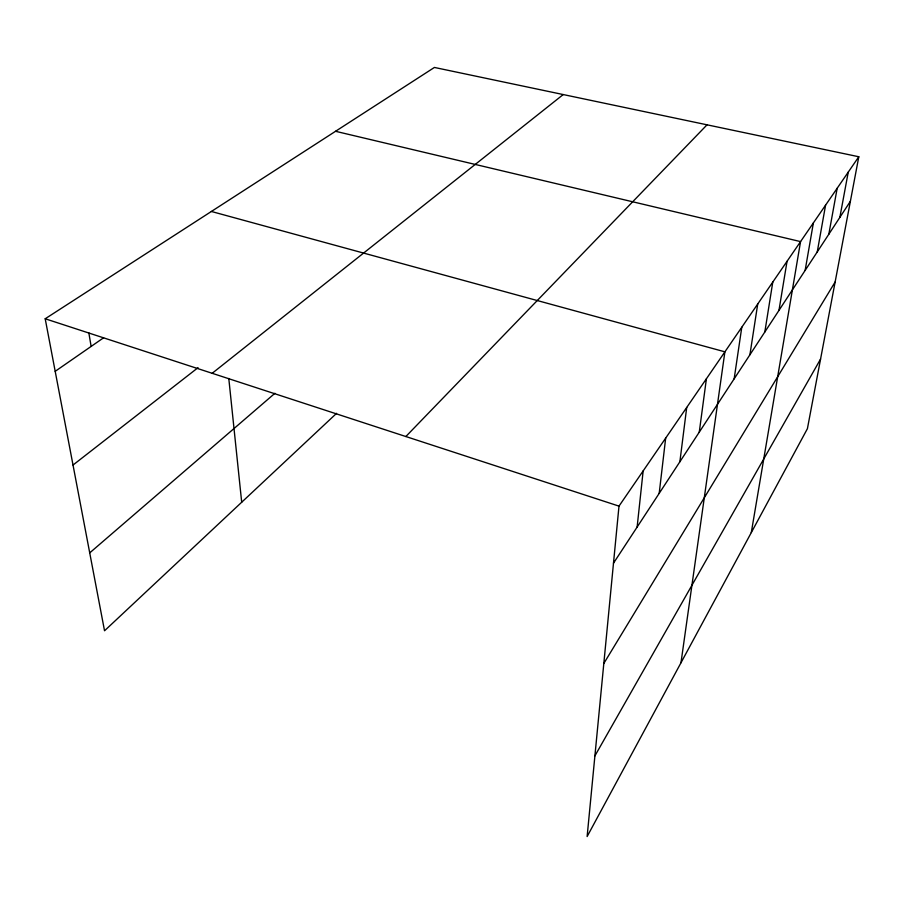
<?xml version="1.0" encoding="UTF-8"?>
<svg xmlns="http://www.w3.org/2000/svg" width="904" height="904" viewBox="0 0 904 904"><rect width="100%" height="100%" fill="white"/><g stroke="black" fill="none" stroke-linecap="round" stroke-linejoin="round"><path stroke-width="1.36" d="M858.8 156.754L618.991 506.127L587.125 836.55L807.408 428.688L858.8 156.754L434.417 67.45L45.2 318.773L104.536 630.766L336.582 413.32M637.128 527.066L643.151 470.927M659.197 493.335L665.672 438.124M679.876 461.763L686.712 407.467M699.267 432.146L706.408 378.765M680.983 662.768L724.895 351.825L211.367 211.468M734.161 378.832L741.788 327.225M749.913 354.763L757.721 304.004M764.829 331.983L772.784 282.071M778.965 310.388L787.045 261.301M751.292 532.569L800.56 241.605L335.542 131.295M805.136 270.42L813.385 222.915M817.261 251.888L825.578 205.151M828.821 234.226L837.183 188.235M839.85 217.378L848.246 172.122M594.9 755.891L820.561 359.069M603.815 663.479L835.138 281.969M613.488 563.181L850.381 201.298M405.851 436.53L707.041 124.82M89.722 552.875L274.918 393.285M212.18 373.296L563.226 94.558M73.021 465.04L198.044 367.668M55.189 371.329L103.587 337.802M45.2 318.773L618.991 506.127M88.829 332.83L91.135 346.424M228.791 378.493L241.696 502.24"/></g></svg>
